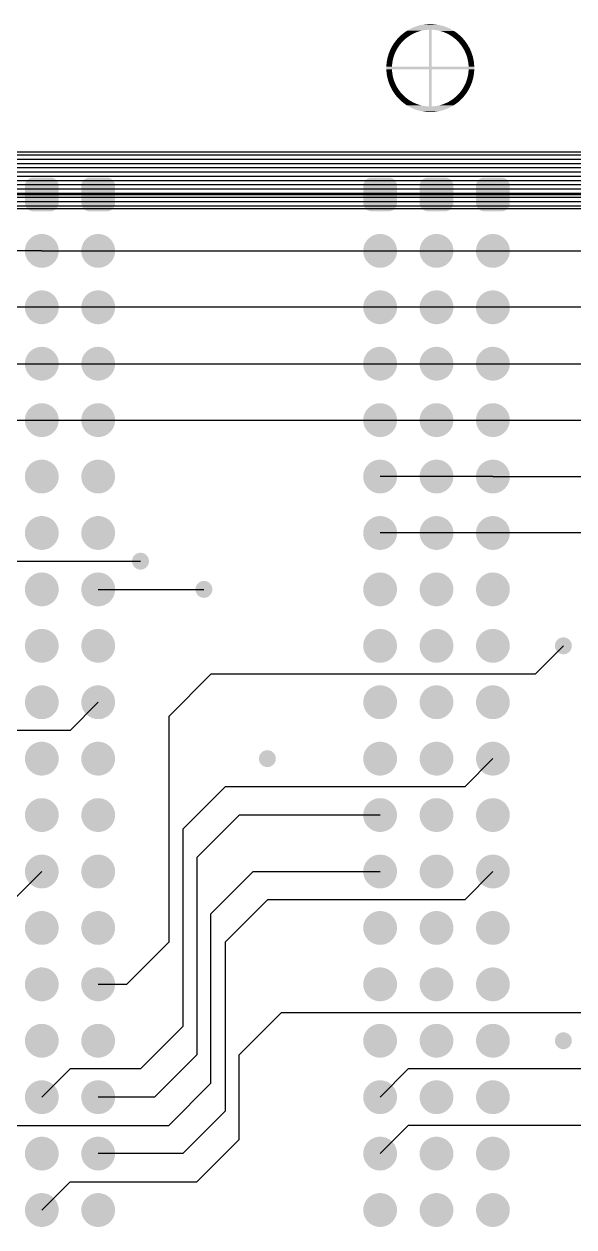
# Model space of a CAD drawing. Extents: x 295 to 953, y 10 to 290.
# Drawn here: x 660.6 to 685.4, y 153.4 to 207.5 of the extents above; entities that cross this region are included whole.
import ezdxf

# ---------------------------------------------------------------- set-up
doc = ezdxf.new("R2010")
doc.units = 0
doc.header["$LTSCALE"] = 5
doc.header["$MEASUREMENT"] = 0
doc.layers.get('0').update_dxf_attribs({"linetype": 'CONTINUOUS', "lineweight": 25})
doc.layers.add('DV-ABPB-A4_TOP', color=14, linetype='CONTINUOUS')

msp = doc.modelspace()

# ---------------------------------------------------------------- linework, layer by layer
at = {"color": 7}
for points, const_width in [([(660.999, 197.333, 1), (661.761, 197.333, 1)], 0.762), ([(663.539, 197.333, 1), (664.301, 197.333, 1)], 0.762), ([(676.239, 197.333, 1), (677.001, 197.333, 1)], 0.762), ([(678.779, 197.333, 1), (679.541, 197.333, 1)], 0.762), ([(681.319, 197.333, 1), (682.081, 197.333, 1)], 0.762), ([(660.999, 194.793, 1), (661.761, 194.793, 1)], 0.762), ([(663.539, 194.793, 1), (664.301, 194.793, 1)], 0.762), ([(676.239, 194.793, 1), (677.001, 194.793, 1)], 0.762), ([(678.779, 194.793, 1), (679.541, 194.793, 1)], 0.762), ([(681.319, 194.793, 1), (682.081, 194.793, 1)], 0.762), ([(660.999, 192.253, 1), (661.761, 192.253, 1)], 0.762), ([(663.539, 192.253, 1), (664.301, 192.253, 1)], 0.762), ([(676.239, 192.253, 1), (677.001, 192.253, 1)], 0.762), ([(678.779, 192.253, 1), (679.541, 192.253, 1)], 0.762), ([(681.319, 192.253, 1), (682.081, 192.253, 1)], 0.762), ([(660.999, 189.713, 1), (661.761, 189.713, 1)], 0.762), ([(663.539, 189.713, 1), (664.301, 189.713, 1)], 0.762), ([(676.239, 189.713, 1), (677.001, 189.713, 1)], 0.762), ([(678.779, 189.713, 1), (679.541, 189.713, 1)], 0.762), ([(681.319, 189.713, 1), (682.081, 189.713, 1)], 0.762), ([(660.999, 187.173, 1), (661.761, 187.173, 1)], 0.762), ([(663.539, 187.173, 1), (664.301, 187.173, 1)], 0.762), ([(676.239, 187.173, 1), (677.001, 187.173, 1)], 0.762), ([(678.779, 187.173, 1), (679.541, 187.173, 1)], 0.762), ([(681.319, 187.173, 1), (682.081, 187.173, 1)], 0.762), ([(660.999, 184.633, 1), (661.761, 184.633, 1)], 0.762), ([(663.539, 184.633, 1), (664.301, 184.633, 1)], 0.762), ([(676.239, 184.633, 1), (677.001, 184.633, 1)], 0.762), ([(678.779, 184.633, 1), (679.541, 184.633, 1)], 0.762), ([(681.319, 184.633, 1), (682.081, 184.633, 1)], 0.762), ([(665.634, 183.363, 1), (666.015, 183.363, 1)], 0.381), ([(660.999, 182.093, 1), (661.761, 182.093, 1)], 0.762), ([(663.539, 182.093, 1), (664.301, 182.093, 1)], 0.762), ([(676.239, 182.093, 1), (677.001, 182.093, 1)], 0.762), ([(678.779, 182.093, 1), (679.541, 182.093, 1)], 0.762), ([(681.319, 182.093, 1), (682.081, 182.093, 1)], 0.762), ([(668.492, 182.093, 1), (668.873, 182.093, 1)], 0.381), ([(660.999, 179.553, 1), (661.761, 179.553, 1)], 0.762), ([(663.539, 179.553, 1), (664.301, 179.553, 1)], 0.762), ([(676.239, 179.553, 1), (677.001, 179.553, 1)], 0.762), ([(678.779, 179.553, 1), (679.541, 179.553, 1)], 0.762), ([(681.319, 179.553, 1), (682.081, 179.553, 1)], 0.762), ([(684.684, 179.553, 1), (685.065, 179.553, 1)], 0.381), ([(660.999, 177.013, 1), (661.761, 177.013, 1)], 0.762), ([(663.539, 177.013, 1), (664.301, 177.013, 1)], 0.762), ([(676.239, 177.013, 1), (677.001, 177.013, 1)], 0.762), ([(678.779, 177.013, 1), (679.541, 177.013, 1)], 0.762), ([(681.319, 177.013, 1), (682.081, 177.013, 1)], 0.762), ([(660.999, 174.473, 1), (661.761, 174.473, 1)], 0.762), ([(663.539, 174.473, 1), (664.301, 174.473, 1)], 0.762), ([(676.239, 174.473, 1), (677.001, 174.473, 1)], 0.762), ([(678.779, 174.473, 1), (679.541, 174.473, 1)], 0.762), ([(681.319, 174.473, 1), (682.081, 174.473, 1)], 0.762), ([(671.349, 174.473, 1), (671.73, 174.473, 1)], 0.381), ([(660.999, 171.933, 1), (661.761, 171.933, 1)], 0.762), ([(663.539, 171.933, 1), (664.301, 171.933, 1)], 0.762), ([(676.239, 171.933, 1), (677.001, 171.933, 1)], 0.762), ([(678.779, 171.933, 1), (679.541, 171.933, 1)], 0.762), ([(681.319, 171.933, 1), (682.081, 171.933, 1)], 0.762), ([(660.999, 169.393, 1), (661.761, 169.393, 1)], 0.762), ([(663.539, 169.393, 1), (664.301, 169.393, 1)], 0.762), ([(676.239, 169.393, 1), (677.001, 169.393, 1)], 0.762), ([(678.779, 169.393, 1), (679.541, 169.393, 1)], 0.762), ([(681.319, 169.393, 1), (682.081, 169.393, 1)], 0.762), ([(660.999, 166.853, 1), (661.761, 166.853, 1)], 0.762), ([(663.539, 166.853, 1), (664.301, 166.853, 1)], 0.762), ([(676.239, 166.853, 1), (677.001, 166.853, 1)], 0.762), ([(678.779, 166.853, 1), (679.541, 166.853, 1)], 0.762), ([(681.319, 166.853, 1), (682.081, 166.853, 1)], 0.762), ([(660.999, 164.313, 1), (661.761, 164.313, 1)], 0.762), ([(663.539, 164.313, 1), (664.301, 164.313, 1)], 0.762), ([(676.239, 164.313, 1), (677.001, 164.313, 1)], 0.762), ([(678.779, 164.313, 1), (679.541, 164.313, 1)], 0.762), ([(681.319, 164.313, 1), (682.081, 164.313, 1)], 0.762), ([(660.999, 161.773, 1), (661.761, 161.773, 1)], 0.762), ([(663.539, 161.773, 1), (664.301, 161.773, 1)], 0.762), ([(676.239, 161.773, 1), (677.001, 161.773, 1)], 0.762), ([(678.779, 161.773, 1), (679.541, 161.773, 1)], 0.762), ([(681.319, 161.773, 1), (682.081, 161.773, 1)], 0.762), ([(684.684, 161.773, 1), (685.065, 161.773, 1)], 0.381), ([(660.999, 159.233, 1), (661.761, 159.233, 1)], 0.762), ([(663.539, 159.233, 1), (664.301, 159.233, 1)], 0.762), ([(676.239, 159.233, 1), (677.001, 159.233, 1)], 0.762), ([(678.779, 159.233, 1), (679.541, 159.233, 1)], 0.762), ([(681.319, 159.233, 1), (682.081, 159.233, 1)], 0.762), ([(660.999, 156.693, 1), (661.761, 156.693, 1)], 0.762), ([(663.539, 156.693, 1), (664.301, 156.693, 1)], 0.762), ([(676.239, 156.693, 1), (677.001, 156.693, 1)], 0.762), ([(678.779, 156.693, 1), (679.541, 156.693, 1)], 0.762), ([(681.319, 156.693, 1), (682.081, 156.693, 1)], 0.762), ([(660.999, 154.153, 1), (661.761, 154.153, 1)], 0.762), ([(663.539, 154.153, 1), (664.301, 154.153, 1)], 0.762), ([(676.239, 154.153, 1), (677.001, 154.153, 1)], 0.762), ([(678.779, 154.153, 1), (679.541, 154.153, 1)], 0.762), ([(681.319, 154.153, 1), (682.081, 154.153, 1)], 0.762)]:
    msp.add_lwpolyline(points, format="xyb", close=True, dxfattribs=dict(at, const_width=const_width))
for points in [[(678.14, 207.401), (678.194, 207.421), (679.62, 207.401), (679.567, 207.421)], [(678.194, 207.421), (678.2, 207.423), (679.567, 207.421), (679.561, 207.423)], [(678.2, 207.423), (678.254, 207.442), (679.561, 207.423), (679.507, 207.442)], [(678.254, 207.442), (678.259, 207.444), (679.507, 207.442), (679.501, 207.444)], [(678.259, 207.444), (678.315, 207.462), (679.501, 207.444), (679.446, 207.462)], [(678.315, 207.462), (678.32, 207.463), (679.446, 207.462), (679.44, 207.463)], [(678.32, 207.463), (678.376, 207.479), (679.44, 207.463), (679.385, 207.479)], [(678.376, 207.479), (678.381, 207.48), (679.385, 207.479), (679.379, 207.48)], [(678.381, 207.48), (678.437, 207.494), (679.379, 207.48), (679.324, 207.494)], [(678.437, 207.494), (678.443, 207.495), (679.324, 207.494), (679.317, 207.495)], [(678.443, 207.495), (678.499, 207.507), (679.317, 207.495), (679.262, 207.507)], [(678.499, 207.507), (678.505, 207.508), (679.262, 207.507), (679.255, 207.508)], [(678.505, 207.508), (678.562, 207.518), (679.255, 207.508), (679.199, 207.518)], [(678.562, 207.518), (678.567, 207.519), (679.199, 207.518), (679.193, 207.519)], [(678.567, 207.519), (678.625, 207.527), (679.193, 207.519), (679.136, 207.527)], [(678.625, 207.527), (678.63, 207.528), (679.136, 207.527), (679.13, 207.528)], [(678.63, 207.528), (678.688, 207.535), (679.13, 207.528), (679.073, 207.535)], [(678.688, 207.535), (678.693, 207.535), (679.073, 207.535), (679.066, 207.535)], [(678.693, 207.535), (678.752, 207.54), (679.066, 207.535), (679.01, 207.54)], [(678.752, 207.54), (678.756, 207.54), (679.01, 207.54), (679.002, 207.54)], [(678.756, 207.54), (678.816, 207.543), (679.002, 207.54), (678.947, 207.543)], [(678.816, 207.543), (678.82, 207.543), (678.947, 207.543), (678.936, 207.543)], [(678.82, 207.543), (678.883, 207.544), (678.936, 207.543), (678.883, 207.544)], [(677.381, 206.858), (677.415, 206.897), (677.738, 206.858), (677.783, 206.897)], [(677.415, 206.897), (677.417, 206.898), (677.783, 206.897), (677.785, 206.898)], [(677.417, 206.898), (677.45, 206.934), (677.785, 206.898), (677.829, 206.934)], [(677.45, 206.934), (677.46, 206.944), (677.829, 206.934), (677.844, 206.944)], [(677.46, 206.944), (677.485, 206.969), (677.844, 206.944), (677.877, 206.969)], [(677.485, 206.969), (677.505, 206.989), (677.877, 206.969), (677.907, 206.989)], [(677.505, 206.989), (677.519, 207.002), (677.907, 206.989), (677.926, 207.002)], [(677.519, 207.002), (677.552, 207.033), (677.926, 207.002), (677.973, 207.033)], [(677.552, 207.033), (677.554, 207.034), (677.973, 207.033), (677.976, 207.034)], [(677.554, 207.034), (677.588, 207.064), (677.976, 207.034), (678.027, 207.064)], [(677.588, 207.064), (677.599, 207.074), (678.027, 207.064), (678.045, 207.074)], [(677.599, 207.074), (677.622, 207.093), (678.045, 207.074), (678.079, 207.093)], [(677.622, 207.093), (677.648, 207.115), (678.079, 207.093), (678.122, 207.115)], [(677.648, 207.115), (677.655, 207.119), (678.122, 207.115), (678.132, 207.119)], [(677.655, 207.119), (677.687, 207.144), (678.132, 207.119), (678.185, 207.144)], [(677.687, 207.144), (677.699, 207.153), (678.185, 207.144), (678.207, 207.153)], [(677.699, 207.153), (677.718, 207.167), (678.207, 207.153), (678.24, 207.167)], [(677.718, 207.167), (677.747, 207.188), (678.24, 207.167), (678.295, 207.188)], [(677.747, 207.188), (677.75, 207.19), (678.295, 207.188), (678.302, 207.19)], [(677.75, 207.19), (677.775, 207.207), (678.302, 207.19), (678.351, 207.207)], [(677.775, 207.207), (677.801, 207.224), (678.351, 207.207), (678.408, 207.224)], [(677.801, 207.224), (677.803, 207.226), (678.408, 207.224), (678.413, 207.226)], [(677.803, 207.226), (677.825, 207.24), (678.413, 207.226), (678.465, 207.24)], [(677.825, 207.24), (677.846, 207.253), (678.465, 207.24), (678.523, 207.253)], [(677.846, 207.253), (677.857, 207.259), (678.523, 207.253), (678.556, 207.259)], [(677.857, 207.259), (677.865, 207.264), (678.556, 207.259), (678.581, 207.264)], [(677.865, 207.264), (677.881, 207.273), (678.581, 207.264), (678.64, 207.273)], [(677.881, 207.273), (677.893, 207.281), (678.64, 207.273), (678.699, 207.281)], [(677.893, 207.281), (677.902, 207.286), (678.699, 207.281), (678.758, 207.286)], [(677.902, 207.286), (677.908, 207.289), (678.758, 207.286), (678.817, 207.289)], [(677.908, 207.289), (677.912, 207.291), (679.853, 207.289), (679.849, 207.291)], [(677.912, 207.291), (677.962, 207.318), (679.849, 207.291), (679.799, 207.318)], [(677.962, 207.318), (677.967, 207.321), (679.799, 207.318), (679.793, 207.321)], [(677.967, 207.321), (678.019, 207.347), (679.793, 207.321), (679.742, 207.347)], [(678.019, 207.347), (678.024, 207.35), (679.742, 207.347), (679.736, 207.35)], [(678.024, 207.35), (678.077, 207.374), (679.736, 207.35), (679.684, 207.374)], [(678.077, 207.374), (678.082, 207.376), (679.684, 207.374), (679.679, 207.376)], [(678.082, 207.376), (678.135, 207.398), (679.679, 207.376), (679.626, 207.398)], [(678.135, 207.398), (678.14, 207.401), (679.626, 207.398), (679.62, 207.401)], [(678.817, 205.626), (678.817, 207.289), (678.944, 205.626), (678.944, 207.289)], [(678.96, 207.288), (678.944, 207.289), (679.854, 207.288), (679.853, 207.289)], [(678.982, 207.287), (678.96, 207.288), (679.856, 207.287), (679.854, 207.288)], [(679.041, 207.283), (678.982, 207.287), (679.864, 207.283), (679.856, 207.287)], [(679.1, 207.276), (679.041, 207.283), (679.875, 207.276), (679.864, 207.283)], [(679.159, 207.267), (679.1, 207.276), (679.89, 207.267), (679.875, 207.276)], [(679.217, 207.257), (679.159, 207.267), (679.908, 207.257), (679.89, 207.267)], [(679.221, 207.256), (679.217, 207.257), (679.909, 207.256), (679.908, 207.257)], [(679.275, 207.244), (679.221, 207.256), (679.928, 207.244), (679.909, 207.256)], [(679.333, 207.23), (679.275, 207.244), (679.951, 207.23), (679.928, 207.244)], [(679.359, 207.222), (679.333, 207.23), (679.963, 207.222), (679.951, 207.23)], [(679.389, 207.213), (679.359, 207.222), (679.976, 207.213), (679.963, 207.222)], [(679.446, 207.195), (679.389, 207.213), (680.003, 207.195), (679.976, 207.213)], [(679.468, 207.187), (679.446, 207.195), (680.015, 207.187), (680.003, 207.195)], [(679.501, 207.175), (679.468, 207.187), (680.032, 207.175), (680.015, 207.187)], [(679.556, 207.152), (679.501, 207.175), (680.063, 207.152), (680.032, 207.175)], [(679.562, 207.15), (679.556, 207.152), (680.067, 207.15), (680.063, 207.152)], [(679.61, 207.128), (679.562, 207.15), (680.094, 207.128), (680.067, 207.15)], [(679.646, 207.111), (679.61, 207.128), (680.117, 207.111), (680.094, 207.128)], [(679.664, 207.102), (679.646, 207.111), (680.127, 207.102), (680.117, 207.111)], [(679.716, 207.074), (679.664, 207.102), (680.161, 207.074), (680.127, 207.102)], [(679.723, 207.07), (679.716, 207.074), (680.166, 207.07), (680.161, 207.074)], [(679.767, 207.045), (679.723, 207.07), (680.195, 207.045), (680.166, 207.07)], [(679.794, 207.028), (679.767, 207.045), (680.213, 207.028), (680.195, 207.045)], [(679.818, 207.014), (679.794, 207.028), (680.229, 207.014), (680.213, 207.028)], [(679.86, 206.985), (679.818, 207.014), (680.26, 206.985), (680.229, 207.014)], [(679.867, 206.981), (679.86, 206.985), (680.264, 206.981), (680.26, 206.985)], [(679.915, 206.946), (679.867, 206.981), (680.299, 206.946), (680.264, 206.981)], [(679.922, 206.94), (679.915, 206.946), (680.305, 206.94), (680.299, 206.946)], [(679.962, 206.91), (679.922, 206.94), (680.333, 206.91), (680.305, 206.94)], [(679.981, 206.894), (679.962, 206.91), (680.348, 206.894), (680.333, 206.91)], [(680.007, 206.872), (679.981, 206.894), (680.367, 206.872), (680.348, 206.894)], [(680.036, 206.846), (680.007, 206.872), (680.39, 206.846), (680.367, 206.872)], [(677.046, 206.311), (677.061, 206.346), (677.324, 206.311), (677.341, 206.346)], [(677.061, 206.346), (677.071, 206.37), (677.341, 206.346), (677.353, 206.37)], [(677.071, 206.37), (677.084, 206.399), (677.353, 206.37), (677.369, 206.399)], [(677.084, 206.399), (677.098, 206.427), (677.369, 206.399), (677.385, 206.427)], [(677.098, 206.427), (677.109, 206.45), (677.385, 206.427), (677.398, 206.45)], [(677.109, 206.45), (677.126, 206.484), (677.398, 206.45), (677.419, 206.484)], [(677.126, 206.484), (677.135, 206.5), (677.419, 206.484), (677.43, 206.5)], [(677.135, 206.5), (677.157, 206.54), (677.43, 206.5), (677.456, 206.54)], [(677.157, 206.54), (677.162, 206.549), (677.456, 206.54), (677.463, 206.549)], [(677.162, 206.549), (677.189, 206.594), (677.463, 206.549), (677.495, 206.594)], [(677.189, 206.594), (677.191, 206.597), (677.495, 206.594), (677.497, 206.597)], [(677.191, 206.597), (677.22, 206.644), (677.497, 206.597), (677.534, 206.644)], [(677.22, 206.644), (677.223, 206.648), (677.534, 206.644), (677.536, 206.648)], [(677.223, 206.648), (677.251, 206.69), (677.536, 206.648), (677.571, 206.69)], [(677.251, 206.69), (677.258, 206.7), (677.571, 206.69), (677.581, 206.7)], [(677.258, 206.7), (677.283, 206.734), (677.581, 206.7), (677.611, 206.734)], [(677.283, 206.734), (677.295, 206.752), (677.611, 206.734), (677.628, 206.752)], [(677.295, 206.752), (677.315, 206.777), (677.628, 206.752), (677.652, 206.777)], [(677.315, 206.777), (677.334, 206.802), (677.652, 206.777), (677.677, 206.802)], [(677.334, 206.802), (677.348, 206.818), (677.677, 206.802), (677.694, 206.818)], [(677.348, 206.818), (677.375, 206.851), (677.694, 206.818), (677.73, 206.851)], [(677.375, 206.851), (677.381, 206.858), (677.73, 206.851), (677.738, 206.858)], [(680.051, 206.832), (680.036, 206.846), (680.401, 206.832), (680.39, 206.846)], [(680.088, 206.797), (680.051, 206.832), (680.43, 206.797), (680.401, 206.832)], [(680.094, 206.791), (680.088, 206.797), (680.434, 206.791), (680.43, 206.797)], [(680.136, 206.749), (680.094, 206.791), (680.467, 206.749), (680.434, 206.791)], [(680.138, 206.747), (680.136, 206.749), (680.469, 206.747), (680.467, 206.749)], [(680.176, 206.705), (680.138, 206.747), (680.499, 206.705), (680.469, 206.747)], [(680.184, 206.695), (680.176, 206.705), (680.506, 206.695), (680.499, 206.705)], [(680.214, 206.66), (680.184, 206.695), (680.53, 206.66), (680.506, 206.695)], [(680.228, 206.643), (680.214, 206.66), (680.541, 206.643), (680.53, 206.66)], [(680.251, 206.614), (680.228, 206.643), (680.559, 206.614), (680.541, 206.643)], [(680.269, 206.589), (680.251, 206.614), (680.575, 206.589), (680.559, 206.614)], [(680.286, 206.566), (680.269, 206.589), (680.588, 206.566), (680.575, 206.589)], [(680.308, 206.534), (680.286, 206.566), (680.607, 206.534), (680.588, 206.566)], [(680.32, 206.517), (680.308, 206.534), (680.616, 206.517), (680.607, 206.534)], [(680.345, 206.478), (680.32, 206.517), (680.637, 206.478), (680.616, 206.517)], [(680.352, 206.468), (680.345, 206.478), (680.643, 206.468), (680.637, 206.478)], [(680.379, 206.422), (680.352, 206.468), (680.666, 206.422), (680.643, 206.468)], [(680.382, 206.417), (680.379, 206.422), (680.668, 206.417), (680.666, 206.422)], [(680.41, 206.365), (680.382, 206.417), (680.692, 206.365), (680.668, 206.417)], [(680.41, 206.364), (680.41, 206.365), (680.692, 206.364), (680.692, 206.365)], [(680.437, 206.312), (680.41, 206.364), (680.714, 206.312), (680.692, 206.364)], [(676.909, 205.759), (676.912, 205.783), (677.165, 205.759), (677.167, 205.783)], [(676.912, 205.783), (676.916, 205.822), (677.167, 205.783), (677.173, 205.822)], [(676.916, 205.822), (676.919, 205.842), (677.173, 205.822), (677.176, 205.842)], [(676.919, 205.842), (676.925, 205.885), (677.176, 205.842), (677.184, 205.885)], [(676.925, 205.885), (676.928, 205.9), (677.184, 205.885), (677.186, 205.9)], [(676.928, 205.9), (676.937, 205.947), (677.186, 205.9), (677.197, 205.947)], [(676.937, 205.947), (676.939, 205.958), (677.197, 205.947), (677.199, 205.958)], [(676.939, 205.958), (676.95, 206.009), (677.199, 205.958), (677.212, 206.009)], [(676.95, 206.009), (676.951, 206.015), (677.212, 206.009), (677.213, 206.015)], [(676.951, 206.015), (676.965, 206.071), (677.213, 206.015), (677.229, 206.071)], [(676.965, 206.071), (676.966, 206.072), (677.229, 206.071), (677.23, 206.072)], [(676.966, 206.072), (676.982, 206.128), (677.23, 206.072), (677.248, 206.128)], [(676.982, 206.128), (676.983, 206.132), (677.248, 206.128), (677.25, 206.132)], [(676.983, 206.132), (676.999, 206.184), (677.25, 206.132), (677.269, 206.184)], [(676.999, 206.184), (677.002, 206.192), (677.269, 206.184), (677.272, 206.192)], [(677.002, 206.192), (677.018, 206.239), (677.272, 206.192), (677.291, 206.239)], [(677.018, 206.239), (677.023, 206.252), (677.291, 206.239), (677.297, 206.252)], [(677.023, 206.252), (677.039, 206.293), (677.297, 206.252), (677.315, 206.293)], [(677.039, 206.293), (677.046, 206.311), (677.315, 206.293), (677.324, 206.311)], [(680.44, 206.306), (680.437, 206.312), (680.717, 206.306), (680.714, 206.312)], [(680.462, 206.258), (680.44, 206.306), (680.735, 206.258), (680.717, 206.306)], [(680.466, 206.247), (680.462, 206.258), (680.74, 206.247), (680.735, 206.258)], [(680.484, 206.203), (680.466, 206.247), (680.755, 206.203), (680.74, 206.247)], [(680.491, 206.187), (680.484, 206.203), (680.761, 206.187), (680.755, 206.203)], [(680.505, 206.148), (680.491, 206.187), (680.773, 206.148), (680.761, 206.187)], [(680.513, 206.126), (680.505, 206.148), (680.78, 206.126), (680.773, 206.148)], [(680.525, 206.092), (680.513, 206.126), (680.789, 206.092), (680.78, 206.126)], [(680.533, 206.065), (680.525, 206.092), (680.797, 206.065), (680.789, 206.092)], [(680.542, 206.035), (680.533, 206.065), (680.804, 206.035), (680.797, 206.065)], [(680.55, 206.003), (680.542, 206.035), (680.812, 206.003), (680.804, 206.035)], [(680.557, 205.978), (680.55, 206.003), (680.817, 205.978), (680.812, 206.003)], [(680.565, 205.941), (680.557, 205.978), (680.825, 205.941), (680.817, 205.978)], [(680.57, 205.92), (680.565, 205.941), (680.829, 205.92), (680.825, 205.941)], [(680.578, 205.879), (680.57, 205.92), (680.836, 205.879), (680.829, 205.92)], [(680.581, 205.862), (680.578, 205.879), (680.839, 205.862), (680.836, 205.879)], [(680.589, 205.816), (680.581, 205.862), (680.845, 205.816), (680.839, 205.862)], [(680.591, 205.803), (680.589, 205.816), (680.847, 205.803), (680.845, 205.816)], [(680.597, 205.753), (680.591, 205.803), (680.852, 205.753), (680.847, 205.803)], [(676.899, 205.563), (676.9, 205.626), (680.861, 205.563), (680.86, 205.626)], [(676.9, 205.499), (676.899, 205.563), (680.86, 205.499), (680.861, 205.563)], [(676.9, 205.632), (676.902, 205.665), (677.155, 205.632), (677.156, 205.665)], [(676.9, 205.626), (676.9, 205.632), (677.154, 205.626), (677.155, 205.632)], [(676.903, 205.44), (676.9, 205.499), (677.157, 205.44), (677.154, 205.499)], [(676.902, 205.665), (676.904, 205.696), (677.156, 205.665), (677.158, 205.696)], [(676.903, 205.436), (676.903, 205.44), (677.158, 205.436), (677.157, 205.44)], [(676.908, 205.381), (676.903, 205.436), (677.163, 205.381), (677.158, 205.436)], [(676.904, 205.696), (676.906, 205.724), (677.158, 205.696), (677.161, 205.724)], [(676.906, 205.724), (676.909, 205.759), (677.161, 205.724), (677.165, 205.759)], [(676.908, 205.373), (676.908, 205.381), (677.164, 205.373), (677.163, 205.381)], [(676.914, 205.322), (676.908, 205.373), (677.17, 205.322), (677.164, 205.373)], [(676.915, 205.31), (676.914, 205.322), (677.172, 205.31), (677.17, 205.322)], [(676.922, 205.264), (676.915, 205.31), (677.179, 205.264), (677.172, 205.31)], [(676.924, 205.247), (676.922, 205.264), (677.182, 205.247), (677.179, 205.264)], [(676.932, 205.206), (676.924, 205.247), (677.19, 205.206), (677.182, 205.247)], [(678.817, 203.837), (678.817, 205.499), (678.944, 203.837), (678.944, 205.499)], [(680.574, 205.226), (680.577, 205.241), (680.832, 205.226), (680.835, 205.241)], [(680.577, 205.241), (680.585, 205.284), (680.835, 205.241), (680.842, 205.284)], [(680.585, 205.284), (680.588, 205.304), (680.842, 205.284), (680.844, 205.304)], [(680.588, 205.304), (680.593, 205.343), (680.844, 205.304), (680.849, 205.343)], [(680.593, 205.343), (680.596, 205.367), (680.849, 205.343), (680.852, 205.367)], [(680.596, 205.367), (680.6, 205.402), (680.852, 205.367), (680.855, 205.402)], [(680.598, 205.745), (680.597, 205.753), (680.853, 205.745), (680.852, 205.753)], [(680.603, 205.69), (680.598, 205.745), (680.857, 205.69), (680.853, 205.745)], [(680.6, 205.402), (680.602, 205.43), (680.855, 205.402), (680.857, 205.43)], [(680.602, 205.43), (680.604, 205.461), (680.857, 205.43), (680.859, 205.461)], [(680.603, 205.686), (680.603, 205.69), (680.858, 205.686), (680.857, 205.69)], [(680.606, 205.626), (680.603, 205.686), (680.86, 205.626), (680.858, 205.686)], [(680.604, 205.461), (680.606, 205.493), (680.859, 205.461), (680.86, 205.493)], [(680.606, 205.493), (680.606, 205.499), (680.86, 205.493), (680.86, 205.499)], [(676.936, 205.185), (676.932, 205.206), (677.195, 205.185), (677.19, 205.206)], [(676.943, 205.148), (676.936, 205.185), (677.204, 205.148), (677.195, 205.185)], [(676.949, 205.122), (676.943, 205.148), (677.21, 205.122), (677.204, 205.148)], [(676.956, 205.091), (676.949, 205.122), (677.219, 205.091), (677.21, 205.122)], [(676.964, 205.061), (676.956, 205.091), (677.228, 205.061), (677.219, 205.091)], [(676.971, 205.034), (676.964, 205.061), (677.236, 205.034), (677.228, 205.061)], [(676.981, 205), (676.971, 205.034), (677.248, 205), (677.236, 205.034)], [(676.988, 204.978), (676.981, 205), (677.255, 204.978), (677.248, 205)], [(677, 204.939), (676.988, 204.978), (677.27, 204.939), (677.255, 204.978)], [(677.006, 204.923), (677, 204.939), (677.276, 204.923), (677.27, 204.939)], [(677.021, 204.879), (677.006, 204.923), (677.294, 204.879), (677.276, 204.923)], [(677.025, 204.868), (677.021, 204.879), (677.299, 204.868), (677.294, 204.879)], [(677.044, 204.82), (677.025, 204.868), (677.321, 204.82), (677.299, 204.868)], [(677.046, 204.814), (677.044, 204.82), (677.324, 204.814), (677.321, 204.82)], [(677.068, 204.762), (677.046, 204.814), (677.35, 204.762), (677.324, 204.814)], [(677.069, 204.761), (677.068, 204.762), (677.35, 204.761), (677.35, 204.762)], [(677.093, 204.709), (677.069, 204.761), (677.379, 204.709), (677.35, 204.761)], [(677.095, 204.704), (677.093, 204.709), (677.382, 204.704), (677.379, 204.709)], [(677.118, 204.658), (677.095, 204.704), (677.409, 204.658), (677.382, 204.704)], [(680.362, 204.676), (680.375, 204.699), (680.652, 204.676), (680.663, 204.699)], [(680.375, 204.699), (680.392, 204.727), (680.663, 204.699), (680.676, 204.727)], [(680.392, 204.727), (680.407, 204.756), (680.676, 204.727), (680.69, 204.756)], [(680.407, 204.756), (680.42, 204.78), (680.69, 204.756), (680.7, 204.78)], [(680.42, 204.78), (680.437, 204.815), (680.7, 204.78), (680.715, 204.815)], [(680.437, 204.815), (680.446, 204.833), (680.715, 204.815), (680.722, 204.833)], [(680.446, 204.833), (680.464, 204.874), (680.722, 204.833), (680.738, 204.874)], [(680.464, 204.874), (680.47, 204.887), (680.738, 204.874), (680.742, 204.887)], [(680.47, 204.887), (680.489, 204.933), (680.742, 204.887), (680.759, 204.933)], [(680.489, 204.933), (680.492, 204.942), (680.759, 204.933), (680.762, 204.942)], [(680.492, 204.942), (680.511, 204.994), (680.762, 204.942), (680.778, 204.994)], [(680.511, 204.994), (680.512, 204.997), (680.778, 204.994), (680.779, 204.997)], [(680.512, 204.997), (680.531, 205.054), (680.779, 204.997), (680.795, 205.054)], [(680.531, 205.055), (680.547, 205.111), (680.795, 205.055), (680.809, 205.111)], [(680.531, 205.054), (680.531, 205.055), (680.795, 205.054), (680.795, 205.055)], [(680.547, 205.111), (680.549, 205.117), (680.809, 205.111), (680.811, 205.117)], [(680.549, 205.117), (680.562, 205.168), (680.811, 205.117), (680.822, 205.168)], [(680.562, 205.168), (680.564, 205.179), (680.822, 205.168), (680.824, 205.179)], [(680.564, 205.179), (680.574, 205.226), (680.824, 205.179), (680.832, 205.226)], [(677.123, 204.647), (677.118, 204.658), (677.416, 204.647), (677.409, 204.658)], [(677.144, 204.608), (677.123, 204.647), (677.441, 204.608), (677.416, 204.647)], [(677.154, 204.592), (677.144, 204.608), (677.452, 204.592), (677.441, 204.608)], [(677.172, 204.56), (677.154, 204.592), (677.474, 204.56), (677.452, 204.592)], [(677.186, 204.537), (677.172, 204.56), (677.491, 204.537), (677.474, 204.56)], [(677.201, 204.512), (677.186, 204.537), (677.51, 204.512), (677.491, 204.537)], [(677.219, 204.483), (677.201, 204.512), (677.533, 204.483), (677.51, 204.512)], [(677.231, 204.466), (677.219, 204.483), (677.547, 204.466), (677.533, 204.483)], [(677.255, 204.43), (677.231, 204.466), (677.576, 204.43), (677.547, 204.466)], [(677.262, 204.42), (677.255, 204.43), (677.585, 204.42), (677.576, 204.43)], [(677.292, 204.379), (677.262, 204.42), (677.623, 204.379), (677.585, 204.42)], [(677.294, 204.377), (677.292, 204.379), (677.625, 204.377), (677.623, 204.379)], [(677.326, 204.334), (677.294, 204.377), (677.666, 204.334), (677.625, 204.377)], [(677.331, 204.329), (677.326, 204.334), (677.672, 204.329), (677.666, 204.334)], [(677.36, 204.293), (677.331, 204.329), (677.709, 204.293), (677.672, 204.329)], [(677.371, 204.28), (677.36, 204.293), (677.725, 204.28), (677.709, 204.293)], [(677.393, 204.254), (677.371, 204.28), (677.753, 204.254), (677.725, 204.28)], [(677.413, 204.232), (677.393, 204.254), (677.78, 204.232), (677.753, 204.254)], [(677.428, 204.216), (677.413, 204.232), (677.799, 204.216), (677.78, 204.232)], [(677.456, 204.186), (677.428, 204.216), (677.838, 204.186), (677.799, 204.216)], [(677.462, 204.18), (677.456, 204.186), (677.846, 204.18), (677.838, 204.186)], [(677.497, 204.145), (677.462, 204.18), (677.894, 204.145), (677.846, 204.18)], [(679.854, 204.137), (679.884, 204.157), (680.255, 204.137), (680.276, 204.157)], [(679.884, 204.157), (679.917, 204.181), (680.276, 204.157), (680.3, 204.181)], [(679.917, 204.181), (679.931, 204.192), (680.3, 204.181), (680.311, 204.192)], [(679.931, 204.192), (679.976, 204.228), (680.311, 204.192), (680.344, 204.228)], [(679.976, 204.228), (679.978, 204.229), (680.344, 204.228), (680.345, 204.229)], [(679.978, 204.229), (680.023, 204.268), (680.345, 204.229), (680.379, 204.268)], [(680.023, 204.268), (680.031, 204.275), (680.379, 204.268), (680.386, 204.275)], [(680.031, 204.275), (680.067, 204.307), (680.386, 204.275), (680.413, 204.307)], [(680.067, 204.307), (680.083, 204.324), (680.413, 204.307), (680.426, 204.324)], [(680.083, 204.324), (680.109, 204.349), (680.426, 204.324), (680.446, 204.349)], [(680.109, 204.349), (680.133, 204.374), (680.446, 204.349), (680.465, 204.374)], [(680.133, 204.374), (680.15, 204.392), (680.465, 204.374), (680.478, 204.392)], [(680.15, 204.392), (680.18, 204.425), (680.478, 204.392), (680.502, 204.425)], [(680.18, 204.425), (680.189, 204.436), (680.502, 204.425), (680.51, 204.436)], [(680.189, 204.436), (680.224, 204.478), (680.51, 204.436), (680.538, 204.478)], [(680.224, 204.478), (680.227, 204.482), (680.538, 204.478), (680.54, 204.482)], [(680.227, 204.482), (680.263, 204.528), (680.54, 204.482), (680.57, 204.528)], [(680.263, 204.528), (680.266, 204.532), (680.57, 204.528), (680.572, 204.532)], [(680.266, 204.532), (680.298, 204.576), (680.572, 204.532), (680.598, 204.576)], [(680.298, 204.576), (680.305, 204.586), (680.598, 204.576), (680.604, 204.586)], [(680.305, 204.586), (680.331, 204.626), (680.604, 204.586), (680.626, 204.626)], [(680.331, 204.626), (680.341, 204.642), (680.626, 204.626), (680.634, 204.642)], [(680.341, 204.642), (680.362, 204.676), (680.634, 204.642), (680.652, 204.676)], [(677.501, 204.141), (677.497, 204.145), (677.9, 204.141), (677.894, 204.145)], [(677.531, 204.112), (677.501, 204.141), (677.943, 204.112), (677.9, 204.141)], [(677.547, 204.097), (677.531, 204.112), (677.967, 204.097), (677.943, 204.112)], [(677.566, 204.081), (677.547, 204.097), (677.993, 204.081), (677.967, 204.097)], [(677.595, 204.055), (677.566, 204.081), (678.038, 204.055), (677.993, 204.081)], [(677.6, 204.051), (677.595, 204.055), (678.045, 204.051), (678.038, 204.055)], [(677.633, 204.024), (677.6, 204.051), (678.097, 204.024), (678.045, 204.051)], [(677.644, 204.015), (677.633, 204.024), (678.114, 204.015), (678.097, 204.024)], [(677.666, 203.998), (677.644, 204.015), (678.15, 203.998), (678.114, 204.015)], [(677.694, 203.976), (677.666, 203.998), (678.198, 203.976), (678.15, 203.998)], [(677.698, 203.973), (677.694, 203.976), (678.204, 203.973), (678.198, 203.976)], [(677.728, 203.951), (677.698, 203.973), (678.259, 203.951), (678.204, 203.973)], [(677.745, 203.939), (677.728, 203.951), (678.293, 203.939), (678.259, 203.951)], [(677.757, 203.931), (677.745, 203.939), (678.315, 203.931), (678.293, 203.939)], [(677.785, 203.912), (677.757, 203.931), (678.371, 203.912), (678.315, 203.931)], [(677.798, 203.904), (677.785, 203.912), (678.402, 203.904), (678.371, 203.912)], [(677.81, 203.896), (677.798, 203.904), (678.428, 203.896), (678.402, 203.904)], [(677.833, 203.881), (677.81, 203.896), (678.485, 203.881), (678.428, 203.896)], [(677.852, 203.87), (677.833, 203.881), (678.54, 203.87), (678.485, 203.881)], [(677.853, 203.869), (677.852, 203.87), (678.543, 203.869), (678.54, 203.87)], [(677.871, 203.858), (677.853, 203.869), (678.602, 203.858), (678.543, 203.869)], [(677.886, 203.85), (677.871, 203.858), (678.66, 203.85), (678.602, 203.858)], [(677.897, 203.843), (677.886, 203.85), (678.719, 203.843), (678.66, 203.85)], [(677.904, 203.839), (677.897, 203.843), (678.778, 203.839), (678.719, 203.843)], [(677.906, 203.838), (677.904, 203.839), (678.801, 203.838), (678.778, 203.839)], [(677.908, 203.837), (677.906, 203.838), (678.817, 203.837), (678.801, 203.838)], [(677.912, 203.835), (677.908, 203.837), (679.849, 203.835), (679.853, 203.837)], [(677.962, 203.807), (677.912, 203.835), (679.798, 203.807), (679.849, 203.835)], [(677.968, 203.805), (677.962, 203.807), (679.793, 203.805), (679.798, 203.807)], [(678.019, 203.779), (677.968, 203.805), (679.742, 203.779), (679.793, 203.805)], [(678.024, 203.776), (678.019, 203.779), (679.736, 203.776), (679.742, 203.779)], [(678.076, 203.752), (678.024, 203.776), (679.684, 203.752), (679.736, 203.776)], [(678.082, 203.75), (678.076, 203.752), (679.679, 203.75), (679.684, 203.752)], [(678.135, 203.727), (678.082, 203.75), (679.626, 203.727), (679.679, 203.75)], [(678.141, 203.725), (678.135, 203.727), (679.62, 203.725), (679.626, 203.727)], [(678.194, 203.704), (678.141, 203.725), (679.566, 203.704), (679.62, 203.725)], [(678.2, 203.702), (678.194, 203.704), (679.561, 203.702), (679.566, 203.704)], [(678.254, 203.683), (678.2, 203.702), (679.507, 203.683), (679.561, 203.702)], [(678.26, 203.681), (678.254, 203.683), (679.501, 203.681), (679.507, 203.683)], [(678.314, 203.664), (678.26, 203.681), (679.446, 203.664), (679.501, 203.681)], [(678.32, 203.663), (678.314, 203.664), (679.441, 203.663), (679.446, 203.664)], [(678.375, 203.647), (678.32, 203.663), (679.385, 203.647), (679.441, 203.663)], [(678.382, 203.646), (678.375, 203.647), (679.379, 203.646), (679.385, 203.647)], [(678.437, 203.632), (678.382, 203.646), (679.323, 203.632), (679.379, 203.646)], [(678.443, 203.631), (678.437, 203.632), (679.318, 203.631), (679.323, 203.632)], [(678.499, 203.619), (678.443, 203.631), (679.261, 203.619), (679.318, 203.631)], [(678.505, 203.618), (678.499, 203.619), (679.256, 203.618), (679.261, 203.619)], [(678.561, 203.608), (678.505, 203.618), (679.199, 203.608), (679.256, 203.618)], [(678.944, 203.837), (679.003, 203.84), (679.853, 203.837), (679.858, 203.84)], [(679.003, 203.84), (679.062, 203.845), (679.858, 203.84), (679.867, 203.845)], [(679.062, 203.845), (679.121, 203.853), (679.867, 203.845), (679.88, 203.853)], [(679.121, 203.853), (679.179, 203.862), (679.88, 203.853), (679.896, 203.862)], [(679.179, 203.862), (679.204, 203.867), (679.896, 203.862), (679.904, 203.867)], [(679.204, 203.867), (679.237, 203.873), (679.904, 203.867), (679.914, 203.873)], [(679.237, 203.873), (679.295, 203.886), (679.914, 203.873), (679.935, 203.886)], [(679.295, 203.886), (679.348, 203.9), (679.935, 203.886), (679.958, 203.9)], [(679.348, 203.9), (679.352, 203.901), (679.958, 203.9), (679.96, 203.901)], [(679.352, 203.901), (679.409, 203.919), (679.96, 203.901), (679.985, 203.919)], [(679.409, 203.919), (679.459, 203.936), (679.985, 203.919), (680.01, 203.936)], [(679.459, 203.936), (679.465, 203.938), (680.01, 203.936), (680.013, 203.938)], [(679.465, 203.938), (679.521, 203.959), (680.013, 203.938), (680.043, 203.959)], [(679.521, 203.959), (679.554, 203.973), (680.043, 203.959), (680.062, 203.973)], [(679.554, 203.973), (679.575, 203.982), (680.062, 203.973), (680.074, 203.982)], [(679.575, 203.982), (679.629, 204.006), (680.074, 203.982), (680.106, 204.006)], [(679.629, 204.006), (679.639, 204.011), (680.106, 204.006), (680.112, 204.011)], [(679.639, 204.011), (679.682, 204.033), (680.112, 204.011), (680.139, 204.033)], [(679.682, 204.033), (679.716, 204.051), (680.139, 204.033), (680.161, 204.051)], [(679.716, 204.051), (679.734, 204.061), (680.161, 204.051), (680.173, 204.061)], [(679.734, 204.061), (679.785, 204.092), (680.173, 204.061), (680.207, 204.092)], [(679.785, 204.092), (679.788, 204.093), (680.207, 204.092), (680.209, 204.093)], [(679.788, 204.093), (679.835, 204.123), (680.209, 204.093), (680.241, 204.123)], [(679.835, 204.123), (679.854, 204.137), (680.241, 204.123), (680.255, 204.137)], [(678.568, 203.607), (678.561, 203.608), (679.193, 203.607), (679.199, 203.608)], [(678.624, 203.598), (678.568, 203.607), (679.136, 203.598), (679.193, 203.607)], [(678.631, 203.598), (678.624, 203.598), (679.13, 203.598), (679.136, 203.598)], [(678.687, 203.591), (678.631, 203.598), (679.073, 203.591), (679.13, 203.598)], [(678.694, 203.591), (678.687, 203.591), (679.067, 203.591), (679.073, 203.591)], [(678.75, 203.586), (678.694, 203.591), (679.009, 203.586), (679.067, 203.591)], [(678.758, 203.586), (678.75, 203.586), (679.004, 203.586), (679.009, 203.586)], [(678.814, 203.583), (678.758, 203.586), (678.945, 203.583), (679.004, 203.586)], [(678.825, 203.583), (678.814, 203.583), (678.941, 203.583), (678.945, 203.583)], [(678.877, 203.582), (678.825, 203.583), (678.877, 203.582), (678.941, 203.583)], [(660.63, 200.342), (660.65, 200.408), (662.132, 200.342), (662.108, 200.408)], [(660.65, 200.408), (660.66, 200.424), (662.108, 200.408), (662.102, 200.424)], [(660.66, 200.424), (660.695, 200.484), (662.102, 200.424), (662.063, 200.484)], [(660.695, 200.484), (660.708, 200.498), (662.063, 200.484), (662.054, 200.498)], [(660.708, 200.498), (660.755, 200.547), (662.054, 200.498), (662.002, 200.547)], [(660.755, 200.547), (660.772, 200.558), (662.002, 200.547), (661.99, 200.558)], [(660.772, 200.558), (660.829, 200.595), (661.99, 200.558), (661.927, 200.595)], [(660.829, 200.595), (660.85, 200.603), (661.927, 200.595), (661.914, 200.603)], [(660.85, 200.603), (660.911, 200.625), (661.914, 200.603), (661.842, 200.625)], [(660.911, 200.625), (660.943, 200.629), (661.842, 200.625), (661.831, 200.629)], [(660.943, 200.629), (660.999, 200.635), (661.831, 200.629), (661.761, 200.635)], [(663.17, 200.342), (663.19, 200.408), (664.672, 200.342), (664.648, 200.408)], [(663.19, 200.408), (663.2, 200.424), (664.648, 200.408), (664.642, 200.424)], [(663.2, 200.424), (663.235, 200.484), (664.642, 200.424), (664.603, 200.484)], [(663.235, 200.484), (663.248, 200.498), (664.603, 200.484), (664.594, 200.498)], [(663.248, 200.498), (663.295, 200.547), (664.594, 200.498), (664.542, 200.547)], [(663.295, 200.547), (663.312, 200.558), (664.542, 200.547), (664.53, 200.558)], [(663.312, 200.558), (663.369, 200.595), (664.53, 200.558), (664.467, 200.595)], [(663.369, 200.595), (663.39, 200.603), (664.467, 200.595), (664.454, 200.603)], [(663.39, 200.603), (663.451, 200.625), (664.454, 200.603), (664.382, 200.625)], [(663.451, 200.625), (663.483, 200.629), (664.382, 200.625), (664.371, 200.629)], [(663.483, 200.629), (663.539, 200.635), (664.371, 200.629), (664.301, 200.635)], [(675.87, 200.342), (675.89, 200.408), (677.372, 200.342), (677.348, 200.408)], [(675.89, 200.408), (675.9, 200.424), (677.348, 200.408), (677.342, 200.424)], [(675.9, 200.424), (675.935, 200.484), (677.342, 200.424), (677.303, 200.484)], [(675.935, 200.484), (675.948, 200.498), (677.303, 200.484), (677.294, 200.498)], [(675.948, 200.498), (675.995, 200.547), (677.294, 200.498), (677.242, 200.547)], [(675.995, 200.547), (676.012, 200.558), (677.242, 200.547), (677.23, 200.558)], [(676.012, 200.558), (676.069, 200.595), (677.23, 200.558), (677.167, 200.595)], [(676.069, 200.595), (676.09, 200.603), (677.167, 200.595), (677.154, 200.603)], [(676.09, 200.603), (676.151, 200.625), (677.154, 200.603), (677.082, 200.625)], [(676.151, 200.625), (676.183, 200.629), (677.082, 200.625), (677.071, 200.629)], [(676.183, 200.629), (676.239, 200.635), (677.071, 200.629), (677.001, 200.635)], [(678.41, 200.342), (678.43, 200.408), (679.912, 200.342), (679.888, 200.408)], [(678.43, 200.408), (678.44, 200.424), (679.888, 200.408), (679.882, 200.424)], [(678.44, 200.424), (678.475, 200.484), (679.882, 200.424), (679.843, 200.484)], [(678.475, 200.484), (678.488, 200.498), (679.843, 200.484), (679.834, 200.498)], [(678.488, 200.498), (678.535, 200.547), (679.834, 200.498), (679.782, 200.547)], [(678.535, 200.547), (678.552, 200.558), (679.782, 200.547), (679.77, 200.558)], [(678.552, 200.558), (678.609, 200.595), (679.77, 200.558), (679.707, 200.595)], [(678.609, 200.595), (678.63, 200.603), (679.707, 200.595), (679.694, 200.603)], [(678.63, 200.603), (678.691, 200.625), (679.694, 200.603), (679.622, 200.625)], [(678.691, 200.625), (678.723, 200.629), (679.622, 200.625), (679.611, 200.629)], [(678.723, 200.629), (678.779, 200.635), (679.611, 200.629), (679.541, 200.635)], [(680.95, 200.342), (680.97, 200.408), (682.452, 200.342), (682.428, 200.408)], [(680.97, 200.408), (680.98, 200.424), (682.428, 200.408), (682.422, 200.424)], [(680.98, 200.424), (681.015, 200.484), (682.422, 200.424), (682.383, 200.484)], [(681.015, 200.484), (681.028, 200.498), (682.383, 200.484), (682.374, 200.498)], [(681.028, 200.498), (681.075, 200.547), (682.374, 200.498), (682.322, 200.547)], [(681.075, 200.547), (681.092, 200.558), (682.322, 200.547), (682.31, 200.558)], [(681.092, 200.558), (681.149, 200.595), (682.31, 200.558), (682.247, 200.595)], [(681.149, 200.595), (681.17, 200.603), (682.247, 200.595), (682.234, 200.603)], [(681.17, 200.603), (681.231, 200.625), (682.234, 200.603), (682.162, 200.625)], [(681.231, 200.625), (681.263, 200.629), (682.162, 200.625), (682.151, 200.629)], [(681.263, 200.629), (681.319, 200.635), (682.151, 200.629), (682.081, 200.635)], [(660.618, 200.254), (660.624, 200.324), (662.142, 200.254), (662.134, 200.324)], [(660.618, 199.492), (660.618, 200.254), (662.142, 199.492), (662.142, 200.254)], [(660.624, 200.324), (660.63, 200.342), (662.134, 200.324), (662.132, 200.342)], [(663.158, 200.254), (663.164, 200.324), (664.682, 200.254), (664.674, 200.324)], [(663.158, 199.492), (663.158, 200.254), (664.682, 199.492), (664.682, 200.254)], [(663.164, 200.324), (663.17, 200.342), (664.674, 200.324), (664.672, 200.342)], [(675.858, 200.254), (675.864, 200.324), (677.382, 200.254), (677.374, 200.324)], [(675.858, 199.492), (675.858, 200.254), (677.382, 199.492), (677.382, 200.254)], [(675.864, 200.324), (675.87, 200.342), (677.374, 200.324), (677.372, 200.342)], [(678.398, 200.254), (678.404, 200.324), (679.922, 200.254), (679.914, 200.324)], [(678.398, 199.492), (678.398, 200.254), (679.922, 199.492), (679.922, 200.254)], [(678.404, 200.324), (678.41, 200.342), (679.914, 200.324), (679.912, 200.342)], [(680.938, 200.254), (680.944, 200.324), (682.462, 200.254), (682.454, 200.324)], [(680.938, 199.492), (680.938, 200.254), (682.462, 199.492), (682.462, 200.254)], [(680.944, 200.324), (680.95, 200.342), (682.454, 200.324), (682.452, 200.342)], [(660.626, 199.422), (660.618, 199.492), (662.135, 199.422), (662.142, 199.492)], [(660.628, 199.405), (660.626, 199.422), (662.13, 199.405), (662.135, 199.422)], [(660.652, 199.339), (660.628, 199.405), (662.109, 199.339), (662.13, 199.405)], [(660.658, 199.322), (660.652, 199.339), (662.1, 199.322), (662.109, 199.339)], [(660.697, 199.263), (660.658, 199.322), (662.065, 199.263), (662.1, 199.322)], [(663.166, 199.422), (663.158, 199.492), (664.675, 199.422), (664.682, 199.492)], [(663.168, 199.405), (663.166, 199.422), (664.67, 199.405), (664.675, 199.422)], [(663.192, 199.339), (663.168, 199.405), (664.649, 199.339), (664.67, 199.405)], [(663.198, 199.322), (663.192, 199.339), (664.64, 199.322), (664.649, 199.339)], [(663.237, 199.263), (663.198, 199.322), (664.605, 199.263), (664.64, 199.322)], [(675.866, 199.422), (675.858, 199.492), (677.375, 199.422), (677.382, 199.492)], [(675.868, 199.405), (675.866, 199.422), (677.37, 199.405), (677.375, 199.422)], [(675.892, 199.339), (675.868, 199.405), (677.349, 199.339), (677.37, 199.405)], [(675.898, 199.322), (675.892, 199.339), (677.34, 199.322), (677.349, 199.339)], [(675.937, 199.263), (675.898, 199.322), (677.305, 199.263), (677.34, 199.322)], [(678.406, 199.422), (678.398, 199.492), (679.915, 199.422), (679.922, 199.492)], [(678.408, 199.405), (678.406, 199.422), (679.91, 199.405), (679.915, 199.422)], [(678.432, 199.339), (678.408, 199.405), (679.889, 199.339), (679.91, 199.405)], [(678.438, 199.322), (678.432, 199.339), (679.88, 199.322), (679.889, 199.339)], [(678.477, 199.263), (678.438, 199.322), (679.845, 199.263), (679.88, 199.322)], [(680.946, 199.422), (680.938, 199.492), (682.455, 199.422), (682.462, 199.492)], [(680.948, 199.405), (680.946, 199.422), (682.45, 199.405), (682.455, 199.422)], [(680.972, 199.339), (680.948, 199.405), (682.429, 199.339), (682.45, 199.405)], [(680.978, 199.322), (680.972, 199.339), (682.42, 199.322), (682.429, 199.339)], [(681.017, 199.263), (680.978, 199.322), (682.385, 199.263), (682.42, 199.322)], [(660.706, 199.249), (660.697, 199.263), (662.051, 199.249), (662.065, 199.263)], [(660.758, 199.199), (660.706, 199.249), (662.004, 199.199), (662.051, 199.249)], [(660.769, 199.188), (660.758, 199.199), (661.987, 199.188), (662.004, 199.199)], [(660.832, 199.151), (660.769, 199.188), (661.931, 199.151), (661.987, 199.188)], [(660.845, 199.144), (660.832, 199.151), (661.91, 199.144), (661.931, 199.151)], [(660.917, 199.121), (660.845, 199.144), (661.848, 199.121), (661.91, 199.144)], [(660.929, 199.118), (660.917, 199.121), (661.816, 199.118), (661.848, 199.121)], [(660.999, 199.111), (660.929, 199.118), (661.761, 199.111), (661.816, 199.118)], [(663.246, 199.249), (663.237, 199.263), (664.591, 199.249), (664.605, 199.263)], [(663.298, 199.199), (663.246, 199.249), (664.544, 199.199), (664.591, 199.249)], [(663.309, 199.188), (663.298, 199.199), (664.527, 199.188), (664.544, 199.199)], [(663.372, 199.151), (663.309, 199.188), (664.471, 199.151), (664.527, 199.188)], [(663.385, 199.144), (663.372, 199.151), (664.45, 199.144), (664.471, 199.151)], [(663.457, 199.121), (663.385, 199.144), (664.388, 199.121), (664.45, 199.144)], [(663.469, 199.118), (663.457, 199.121), (664.356, 199.118), (664.388, 199.121)], [(663.539, 199.111), (663.469, 199.118), (664.301, 199.111), (664.356, 199.118)], [(675.946, 199.249), (675.937, 199.263), (677.291, 199.249), (677.305, 199.263)], [(675.998, 199.199), (675.946, 199.249), (677.244, 199.199), (677.291, 199.249)], [(676.009, 199.188), (675.998, 199.199), (677.227, 199.188), (677.244, 199.199)], [(676.072, 199.151), (676.009, 199.188), (677.171, 199.151), (677.227, 199.188)], [(676.085, 199.144), (676.072, 199.151), (677.15, 199.144), (677.171, 199.151)], [(676.157, 199.121), (676.085, 199.144), (677.088, 199.121), (677.15, 199.144)], [(676.169, 199.118), (676.157, 199.121), (677.056, 199.118), (677.088, 199.121)], [(676.239, 199.111), (676.169, 199.118), (677.001, 199.111), (677.056, 199.118)], [(678.486, 199.249), (678.477, 199.263), (679.831, 199.249), (679.845, 199.263)], [(678.538, 199.199), (678.486, 199.249), (679.784, 199.199), (679.831, 199.249)], [(678.549, 199.188), (678.538, 199.199), (679.767, 199.188), (679.784, 199.199)], [(678.612, 199.151), (678.549, 199.188), (679.711, 199.151), (679.767, 199.188)], [(678.625, 199.144), (678.612, 199.151), (679.69, 199.144), (679.711, 199.151)], [(678.697, 199.121), (678.625, 199.144), (679.628, 199.121), (679.69, 199.144)], [(678.709, 199.118), (678.697, 199.121), (679.596, 199.118), (679.628, 199.121)], [(678.779, 199.111), (678.709, 199.118), (679.541, 199.111), (679.596, 199.118)], [(681.026, 199.249), (681.017, 199.263), (682.371, 199.249), (682.385, 199.263)], [(681.078, 199.199), (681.026, 199.249), (682.324, 199.199), (682.371, 199.249)], [(681.089, 199.188), (681.078, 199.199), (682.307, 199.188), (682.324, 199.199)], [(681.152, 199.151), (681.089, 199.188), (682.251, 199.151), (682.307, 199.188)], [(681.165, 199.144), (681.152, 199.151), (682.23, 199.144), (682.251, 199.151)], [(681.237, 199.121), (681.165, 199.144), (682.168, 199.121), (682.23, 199.144)], [(681.249, 199.118), (681.237, 199.121), (682.136, 199.118), (682.168, 199.121)], [(681.319, 199.111), (681.249, 199.118), (682.081, 199.111), (682.136, 199.118)]]:
    msp.add_solid(points, dxfattribs=at)
at = {"layer": 'DV-ABPB-A4_TOP', "color": 7}
for p, q in [((650.585, 201.651), (710.318, 201.651)), ((650.585, 201.461), (710.59, 201.461)), ((710.011, 201.778), (655.291, 201.778)), ((650.585, 201.27), (710.747, 201.27)), ((650.585, 201.08), (710.826, 201.08)), ((650.585, 200.889), (710.905, 200.889)), ((650.613, 200.699), (710.907, 200.699)), ((650.691, 200.508), (710.907, 200.508)), ((650.775, 200.318), (710.907, 200.318)), ((650.966, 200.127), (710.905, 200.127)), ((651.156, 199.937), (710.826, 199.937)), ((658.84, 199.873), (661.38, 199.873)), ((661.38, 199.873), (663.92, 199.873)), ((663.92, 199.873), (709.64, 199.873)), ((651.347, 199.746), (710.747, 199.746)), ((651.537, 199.556), (710.59, 199.556)), ((651.809, 199.365), (710.318, 199.365)), ((652.116, 199.238), (710.011, 199.238)), ((661.38, 197.333), (658.84, 197.333)), ((661.38, 197.333), (663.92, 197.333)), ((663.92, 197.333), (676.62, 197.333)), ((676.62, 197.333), (679.16, 197.333)), ((679.16, 197.333), (681.7, 197.333)), ((681.7, 197.333), (702.02, 197.333)), ((661.38, 194.793), (658.84, 194.793)), ((663.92, 194.793), (661.38, 194.793)), ((676.62, 194.793), (663.92, 194.793)), ((679.16, 194.793), (676.62, 194.793)), ((681.7, 194.793), (679.16, 194.793)), ((702.02, 194.793), (681.7, 194.793)), ((658.84, 192.253), (661.38, 192.253)), ((661.38, 192.253), (663.92, 192.253)), ((663.92, 192.253), (676.62, 192.253)), ((676.62, 192.253), (679.16, 192.253)), ((679.16, 192.253), (681.7, 192.253)), ((681.7, 192.253), (702.02, 192.253)), ((658.84, 189.713), (661.38, 189.713)), ((661.38, 189.713), (663.92, 189.713)), ((663.92, 189.713), (676.62, 189.713)), ((676.62, 189.713), (679.16, 189.713)), ((679.16, 189.713), (681.7, 189.713)), ((681.7, 189.713), (702.02, 189.713)), ((679.16, 187.173), (676.62, 187.173)), ((681.7, 187.173), (679.16, 187.173)), ((681.7, 187.173), (696.305, 187.173)), ((679.16, 184.633), (676.62, 184.633)), ((681.7, 184.633), (679.16, 184.633)), ((695.035, 184.633), (681.7, 184.633)), ((660.11, 183.363), (665.825, 183.363)), ((663.92, 182.093), (668.682, 182.093)), ((684.875, 179.553), (683.605, 178.283)), ((669, 178.283), (667.095, 176.378)), ((683.605, 178.283), (669, 178.283)), ((663.92, 177.013), (662.65, 175.743)), ((667.095, 176.378), (667.095, 166.218)), ((662.65, 175.743), (642.647, 175.743)), ((681.7, 174.473), (680.43, 173.203)), ((669.635, 173.203), (667.73, 171.298)), ((680.43, 173.203), (669.635, 173.203)), ((670.27, 171.933), (668.365, 170.028)), ((676.62, 171.933), (670.27, 171.933)), ((667.73, 171.298), (667.73, 162.408)), ((668.365, 170.028), (668.365, 161.138)), ((661.38, 169.393), (660.11, 168.123)), ((669, 167.488), (670.905, 169.393)), ((670.905, 169.393), (676.62, 169.393)), ((681.7, 169.393), (680.43, 168.123)), ((671.54, 168.123), (669.635, 166.218)), ((680.43, 168.123), (671.54, 168.123)), ((669, 159.868), (669, 167.488)), ((667.095, 166.218), (665.19, 164.313)), ((669.635, 166.218), (669.635, 158.598)), ((665.19, 164.313), (663.92, 164.313)), ((670.27, 161.138), (672.175, 163.043)), ((672.175, 163.043), (700.75, 163.043)), ((667.73, 162.408), (665.825, 160.503)), ((668.365, 161.138), (666.46, 159.233)), ((670.27, 157.328), (670.27, 161.138)), ((662.65, 160.503), (661.38, 159.233)), ((665.825, 160.503), (662.65, 160.503)), ((677.89, 160.503), (676.62, 159.233)), ((725.515, 160.503), (677.89, 160.503)), ((667.095, 157.963), (669, 159.868)), ((666.46, 159.233), (663.92, 159.233)), ((669.635, 158.598), (667.73, 156.693)), ((657.57, 157.963), (667.095, 157.963)), ((677.89, 157.963), (676.62, 156.693)), ((727.42, 157.963), (677.89, 157.963)), ((668.365, 155.423), (670.27, 157.328)), ((667.73, 156.693), (663.92, 156.693)), ((661.38, 154.153), (662.65, 155.423)), ((662.65, 155.423), (668.365, 155.423))]:
    msp.add_line(p, q, dxfattribs=at)

doc.saveas('drawing.dxf')
